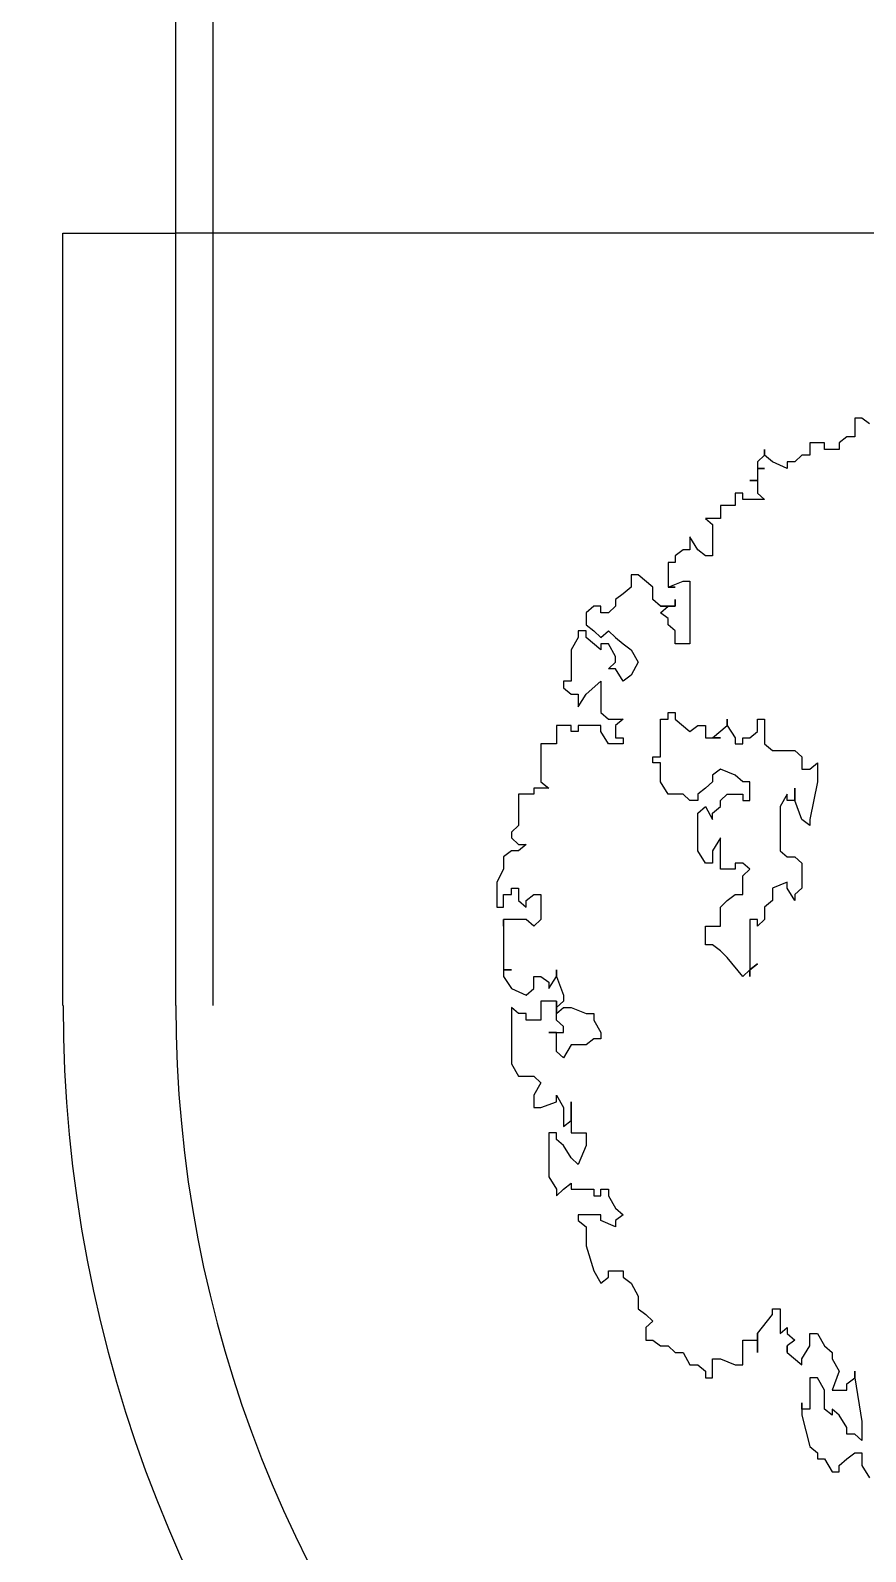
# Model space of a CAD drawing. Extents: x -30 to 1202, y 231 to 898.
# Drawn here: x 167.749 to 169.972, y 352.627 to 356.671 of the extents above; entities that cross this region are included whole.
import ezdxf

# ---------------------------------------------------------------- set-up
doc = ezdxf.new("R2010")
doc.units = 0
doc.header["$LTSCALE"] = 0.04
doc.layers.get('0').update_dxf_attribs({"linetype": 'CONTINUOUS'})
for name, color, linetype in [('0.1', 1, 'CONTINUOUS'), ('0.5', 5, 'CONTINUOUS'), ('CONTORXXNP----00', 255, 'CONTINUOUS'), ('PISO', 1, 'CONTINUOUS')]:
    doc.layers.add(name, color=color, linetype=linetype)
doc.styles.get("Standard").update_dxf_attribs({"font": 'romans.shx'})

# ---------------------------------------------------------------- blocks, each defined once
blk = doc.blocks.new('ARB3')
at = {"color": 0}
for p, q in [((-0.4592, -0.19), (-0.4644, -0.1969)), ((-0.4644, -0.1969), (-0.4644, -0.2031)), ((0.3862, -0.2031), (0.425, -0.1969)), ((0.425, -0.1969), (0.4418, -0.1969)), ((0.4418, -0.1969), (0.436, -0.2031)), ((0.4528, -0.2031), (0.4528, -0.1969)), ((0.4528, -0.1969), (0.4638, -0.1969)), ((0.4638, -0.1969), (0.4747, -0.19)), ((-0.4644, -0.2031), (-0.4476, -0.2031)), ((-0.4476, -0.2031), (-0.4476, -0.21)), ((-0.4476, -0.21), (-0.4424, -0.2169)), ((0.3862, -0.2031), (0.3804, -0.2031)), ((0.3804, -0.2031), (0.3862, -0.2031)), ((0.3914, -0.21), (0.3862, -0.2031)), ((0.3972, -0.21), (0.3914, -0.21)), ((0.3972, -0.223), (0.3972, -0.21)), ((0.4302, -0.21), (0.4192, -0.2169)), ((0.436, -0.21), (0.4302, -0.21)), ((0.436, -0.2031), (0.436, -0.21)), ((0.4579, -0.21), (0.4528, -0.2031)), ((0.4638, -0.2169), (0.4579, -0.21)), ((-0.4424, -0.2169), (-0.4366, -0.2169)), ((-0.4366, -0.2169), (-0.4366, -0.23)), ((0.3578, -0.23), (0.3636, -0.223)), ((0.3636, -0.223), (0.3695, -0.223)), ((0.3695, -0.223), (0.3804, -0.2169)), ((0.3804, -0.2169), (0.3972, -0.223)), ((0.4192, -0.2169), (0.414, -0.223)), ((0.414, -0.223), (0.4192, -0.223)), ((0.4192, -0.223), (0.414, -0.23)), ((0.4579, -0.23), (0.4696, -0.223)), ((0.4696, -0.2169), (0.4638, -0.2169)), ((0.4696, -0.223), (0.4696, -0.2169)), ((-0.4366, -0.23), (-0.4424, -0.23)), ((-0.4424, -0.23), (-0.4424, -0.243)), ((-0.1531, -0.243), (-0.1589, -0.2361)), ((-0.1589, -0.2361), (-0.1421, -0.2361)), ((-0.1421, -0.2361), (-0.1085, -0.243)), ((0.3468, -0.2361), (0.3578, -0.23)), ((0.3468, -0.243), (0.3468, -0.2361)), ((0.3972, -0.23), (0.3862, -0.2361)), ((0.3862, -0.2361), (0.3862, -0.243)), ((0.414, -0.23), (0.3972, -0.23)), ((0.447, -0.243), (0.4528, -0.2361)), ((0.4528, -0.2361), (0.4579, -0.2361)), ((0.4579, -0.2361), (0.4579, -0.23)), ((-0.4424, -0.243), (-0.4315, -0.243)), ((-0.4315, -0.243), (-0.4315, -0.25)), ((-0.4315, -0.25), (-0.4256, -0.2561)), ((-0.4256, -0.2561), (-0.4256, -0.263)), ((-0.1699, -0.2561), (-0.1641, -0.25)), ((-0.1699, -0.2761), (-0.1699, -0.2561)), ((-0.1641, -0.25), (-0.1531, -0.25)), ((-0.1531, -0.25), (-0.1531, -0.243)), ((-0.1253, -0.2561), (-0.1363, -0.2561)), ((-0.1363, -0.2561), (-0.1253, -0.2561)), ((-0.1085, -0.25), (-0.1253, -0.2561)), ((-0.1253, -0.2561), (-0.1253, -0.263)), ((-0.1085, -0.243), (-0.1033, -0.243)), ((-0.1033, -0.243), (-0.1085, -0.25)), ((-0.0756, -0.2561), (-0.0698, -0.25)), ((-0.0756, -0.263), (-0.0756, -0.2561)), ((-0.0698, -0.25), (-0.0478, -0.25)), ((-0.0478, -0.25), (-0.042, -0.2561)), ((-0.0368, -0.2561), (-0.0478, -0.263)), ((-0.042, -0.2561), (-0.0368, -0.2561)), ((0.3578, -0.243), (0.3468, -0.243)), ((0.3468, -0.263), (0.3527, -0.2561)), ((0.3527, -0.2561), (0.3578, -0.263)), ((0.3695, -0.25), (0.3578, -0.243)), ((0.3636, -0.263), (0.3746, -0.25)), ((0.3746, -0.25), (0.3695, -0.25)), ((0.3862, -0.243), (0.414, -0.243)), ((0.414, -0.25), (0.4082, -0.25)), ((0.4082, -0.25), (0.4192, -0.25)), ((0.414, -0.243), (0.414, -0.25)), ((0.4192, -0.25), (0.447, -0.243)), ((-0.4256, -0.263), (-0.4198, -0.263)), ((-0.4198, -0.263), (-0.4256, -0.2761)), ((-0.1253, -0.263), (-0.1311, -0.263)), ((-0.1311, -0.263), (-0.1201, -0.2692)), ((-0.1201, -0.2692), (-0.0807, -0.2692)), ((-0.0807, -0.2692), (-0.0756, -0.263)), ((-0.0478, -0.263), (-0.053, -0.263)), ((-0.053, -0.263), (-0.0478, -0.2761)), ((0.3249, -0.2761), (0.3249, -0.2692)), ((0.3249, -0.2692), (0.3468, -0.2692)), ((0.3468, -0.2692), (0.3417, -0.263)), ((0.3417, -0.263), (0.3468, -0.263)), ((0.3578, -0.263), (0.3636, -0.263)), ((0.3636, -0.263), (0.3578, -0.263)), ((0.3578, -0.263), (0.3636, -0.263)), ((-0.4315, -0.283), (-0.4366, -0.283)), ((-0.4366, -0.283), (-0.4315, -0.283)), ((-0.4256, -0.2761), (-0.4315, -0.283)), ((-0.4315, -0.283), (-0.4256, -0.2892)), ((-0.4198, -0.2892), (-0.4198, -0.283)), ((-0.4198, -0.283), (-0.4198, -0.2892)), ((-0.3979, -0.2892), (-0.3921, -0.283)), ((-0.3921, -0.283), (-0.3921, -0.3022)), ((-0.1976, -0.2892), (-0.1976, -0.283)), ((-0.1976, -0.283), (-0.1757, -0.283)), ((-0.1757, -0.283), (-0.1699, -0.2761)), ((-0.0478, -0.2761), (-0.0368, -0.2761)), ((-0.0368, -0.2761), (-0.031, -0.283)), ((-0.031, -0.283), (-0.02, -0.283)), ((-0.02, -0.283), (-0.0142, -0.2892)), ((0.3301, -0.2761), (0.3249, -0.2761)), ((0.3468, -0.2892), (0.3301, -0.2761)), ((-0.4256, -0.2892), (-0.4198, -0.2892)), ((-0.4198, -0.2892), (-0.4089, -0.2892)), ((-0.4089, -0.2892), (-0.4089, -0.2961)), ((-0.4089, -0.2961), (-0.4089, -0.2892)), ((-0.4089, -0.2892), (-0.3979, -0.2892)), ((-0.1867, -0.2892), (-0.1976, -0.2892)), ((-0.1809, -0.2961), (-0.1867, -0.2892)), ((-0.1809, -0.3022), (-0.1809, -0.2961)), ((-0.1253, -0.2961), (-0.1421, -0.2961)), ((-0.1421, -0.2961), (-0.1421, -0.3022)), ((-0.1253, -0.3022), (-0.1253, -0.2961)), ((-0.0646, -0.2961), (-0.0698, -0.3022)), ((-0.0588, -0.3022), (-0.0646, -0.2961)), ((-0.0142, -0.2892), (-0.02, -0.2892)), ((-0.02, -0.2892), (-0.02, -0.2961)), ((-0.02, -0.2961), (0.0304, -0.2961)), ((0.0245, -0.2961), (0.0194, -0.2892)), ((0.0194, -0.2892), (0.0245, -0.2961)), ((0.0304, -0.2961), (0.0245, -0.2961)), ((0.0245, -0.2961), (0.0304, -0.3022)), ((0.3636, -0.2892), (0.3468, -0.2892)), ((0.3527, -0.3022), (0.3527, -0.2892)), ((0.3527, -0.2892), (0.3636, -0.2892)), ((-0.3921, -0.3022), (-0.3979, -0.3022)), ((-0.3979, -0.3022), (-0.3979, -0.3092)), ((-0.3979, -0.3092), (-0.3869, -0.3092)), ((-0.3869, -0.3092), (-0.3869, -0.3222)), ((-0.1918, -0.3161), (-0.1809, -0.3092)), ((-0.1757, -0.3022), (-0.1809, -0.3022)), ((-0.1809, -0.3092), (-0.1757, -0.3092)), ((-0.1757, -0.3092), (-0.1757, -0.3022)), ((-0.1479, -0.3092), (-0.1531, -0.3222)), ((-0.1421, -0.3022), (-0.1479, -0.3092)), ((-0.1311, -0.3161), (-0.1311, -0.3022)), ((-0.1311, -0.3022), (-0.1253, -0.3022)), ((-0.0698, -0.3022), (-0.0698, -0.3092)), ((-0.0698, -0.3092), (-0.0646, -0.3092)), ((-0.0646, -0.3092), (-0.0646, -0.3222)), ((-0.042, -0.3022), (-0.0588, -0.3022)), ((-0.042, -0.3092), (-0.042, -0.3022)), ((-0.0368, -0.3161), (-0.042, -0.3092)), ((0.0304, -0.3022), (0.0136, -0.3161)), ((0.3746, -0.3022), (0.3527, -0.3022)), ((0.3695, -0.3222), (0.3746, -0.3092)), ((0.3746, -0.3092), (0.3746, -0.3022)), ((-0.3869, -0.3222), (-0.3753, -0.3222)), ((-0.3753, -0.3222), (-0.3753, -0.3353)), ((-0.1918, -0.3161), (-0.1976, -0.3161)), ((-0.1976, -0.3161), (-0.1918, -0.3161)), ((-0.1809, -0.3292), (-0.1918, -0.3161)), ((-0.1809, -0.3353), (-0.1809, -0.3222)), ((-0.1809, -0.3222), (-0.1809, -0.3292)), ((-0.1809, -0.3292), (-0.1809, -0.3222)), ((-0.1809, -0.3222), (-0.1809, -0.3292)), ((-0.1531, -0.3222), (-0.1479, -0.3292)), ((-0.1253, -0.3222), (-0.1311, -0.3161)), ((-0.1201, -0.3222), (-0.1253, -0.3222)), ((-0.1143, -0.3292), (-0.1201, -0.3222)), ((-0.0646, -0.3222), (-0.0924, -0.3222)), ((-0.0924, -0.3222), (-0.0807, -0.3292)), ((-0.031, -0.3222), (-0.0368, -0.3161)), ((-0.0142, -0.3222), (-0.031, -0.3222)), ((-0.0142, -0.3353), (-0.0142, -0.3222)), ((0.0078, -0.3222), (0.0026, -0.3292)), ((0.0136, -0.3161), (0.0078, -0.3222)), ((0.3695, -0.3292), (0.3695, -0.3222)), ((-0.3753, -0.3353), (-0.3701, -0.3292)), ((-0.3701, -0.3292), (-0.3423, -0.3292)), ((-0.3423, -0.3353), (-0.3475, -0.3422)), ((-0.3423, -0.3292), (-0.3423, -0.3353)), ((-0.1918, -0.3422), (-0.1918, -0.3353)), ((-0.1918, -0.3353), (-0.1809, -0.3353)), ((-0.1479, -0.3292), (-0.1421, -0.3292)), ((-0.1421, -0.3292), (-0.1363, -0.3353)), ((-0.1363, -0.3353), (-0.1311, -0.3422)), ((-0.1201, -0.3353), (-0.1085, -0.3292)), ((-0.1143, -0.3422), (-0.1201, -0.3353)), ((-0.1085, -0.3292), (-0.1143, -0.3292)), ((-0.0807, -0.3292), (-0.0698, -0.3292)), ((-0.0698, -0.3353), (-0.0807, -0.3422)), ((-0.0698, -0.3292), (-0.0698, -0.3353)), ((0.0026, -0.3353), (-0.0142, -0.3353)), ((0.0026, -0.3292), (0.0026, -0.3353)), ((0.3862, -0.3292), (0.3695, -0.3292)), ((0.3746, -0.3422), (0.3804, -0.3353)), ((0.3804, -0.3353), (0.3862, -0.3353)), ((0.3862, -0.3353), (0.3862, -0.3292)), ((-0.3475, -0.3422), (-0.3591, -0.3492)), ((-0.3591, -0.3492), (-0.3475, -0.3492)), ((-0.3475, -0.3492), (-0.3475, -0.3553)), ((-0.3197, -0.3553), (-0.3197, -0.3492)), ((-0.3197, -0.3492), (-0.2642, -0.3492)), ((-0.2642, -0.3492), (-0.2642, -0.3622)), ((-0.1976, -0.3622), (-0.1867, -0.3492)), ((-0.1867, -0.3492), (-0.1918, -0.3422)), ((-0.1311, -0.3422), (-0.1253, -0.3422)), ((-0.1253, -0.3492), (-0.1311, -0.3553)), ((-0.1253, -0.3422), (-0.1253, -0.3492)), ((-0.0807, -0.3422), (-0.1143, -0.3422)), ((0.3636, -0.3553), (0.3746, -0.3492)), ((0.3746, -0.3492), (0.3746, -0.3422)), ((-0.3475, -0.3553), (-0.3423, -0.3622)), ((-0.3423, -0.3622), (-0.3365, -0.3622)), ((-0.3365, -0.3622), (-0.3365, -0.3684)), ((-0.3146, -0.3684), (-0.3197, -0.3553)), ((-0.3146, -0.3684), (-0.3146, -0.3622)), ((-0.3146, -0.3622), (-0.3146, -0.3684)), ((-0.2978, -0.3622), (-0.3036, -0.3622)), ((-0.3036, -0.3622), (-0.2978, -0.3622)), ((-0.2978, -0.3684), (-0.2978, -0.3622)), ((-0.2978, -0.3622), (-0.2978, -0.3753)), ((-0.2758, -0.3622), (-0.281, -0.3684)), ((-0.2642, -0.3622), (-0.2758, -0.3622)), ((-0.2035, -0.3684), (-0.2035, -0.3622)), ((-0.2035, -0.3622), (-0.1976, -0.3622)), ((-0.1311, -0.3553), (-0.1311, -0.3684)), ((0.3578, -0.3684), (0.3636, -0.3622)), ((0.3636, -0.3622), (0.3636, -0.3553)), ((-0.3365, -0.3684), (-0.3146, -0.3684)), ((-0.2978, -0.3753), (-0.3036, -0.3822)), ((-0.2919, -0.3753), (-0.2978, -0.3684)), ((-0.2868, -0.3684), (-0.2919, -0.3753)), ((-0.281, -0.3684), (-0.2868, -0.3684)), ((-0.1976, -0.3684), (-0.2035, -0.3684)), ((-0.1976, -0.3753), (-0.1976, -0.3684)), ((-0.1641, -0.3753), (-0.1976, -0.3753)), ((-0.1641, -0.3822), (-0.1641, -0.3753)), ((-0.1421, -0.3753), (-0.1589, -0.3753)), ((-0.1589, -0.3753), (-0.1589, -0.3822)), ((-0.1311, -0.3684), (-0.1421, -0.3753)), ((0.3527, -0.3822), (0.3578, -0.3753)), ((0.3578, -0.3753), (0.3578, -0.3684)), ((-0.3146, -0.3822), (-0.3255, -0.3953)), ((-0.3036, -0.3822), (-0.3146, -0.3822)), ((-0.1589, -0.3822), (-0.1641, -0.3822)), ((0.3249, -0.3953), (0.3301, -0.3884)), ((0.3301, -0.3884), (0.3359, -0.3822)), ((0.3359, -0.3822), (0.3417, -0.3884)), ((0.3417, -0.3884), (0.3527, -0.3884)), ((0.3527, -0.3884), (0.3527, -0.3822)), ((-0.3255, -0.3953), (-0.3255, -0.4014)), ((-0.3255, -0.4014), (-0.3146, -0.4014)), ((-0.3146, -0.4014), (-0.3087, -0.4084)), ((-0.2642, -0.4084), (-0.259, -0.4014)), ((-0.259, -0.4014), (-0.248, -0.3953)), ((-0.248, -0.3953), (-0.2364, -0.4014)), ((-0.2364, -0.4014), (-0.2312, -0.4084)), ((0.2971, -0.4084), (0.3023, -0.4014)), ((0.3023, -0.4014), (0.3139, -0.3953)), ((0.3139, -0.3953), (0.3249, -0.3953)), ((-0.3087, -0.4084), (-0.3036, -0.4153)), ((-0.3036, -0.4153), (-0.2978, -0.4153)), ((-0.2978, -0.4153), (-0.2919, -0.4214)), ((-0.2758, -0.4214), (-0.27, -0.4153)), ((-0.27, -0.4153), (-0.2642, -0.4084)), ((-0.2532, -0.4153), (-0.2642, -0.4214)), ((-0.248, -0.4153), (-0.2532, -0.4153)), ((-0.2422, -0.4214), (-0.248, -0.4153)), ((-0.2312, -0.4084), (-0.2422, -0.4153)), ((-0.2422, -0.4153), (-0.2422, -0.4214)), ((-0.1976, -0.4214), (-0.1976, -0.4084)), ((-0.1976, -0.4084), (-0.1918, -0.4153)), ((-0.1918, -0.4153), (-0.1809, -0.4153)), ((-0.1809, -0.4153), (-0.1809, -0.4084)), ((-0.1809, -0.4084), (-0.1757, -0.4084)), ((-0.1757, -0.4084), (-0.1757, -0.4214)), ((0.2248, -0.4214), (0.2358, -0.4153)), ((0.2358, -0.4153), (0.2416, -0.4084)), ((0.2416, -0.4084), (0.2467, -0.4153)), ((0.2467, -0.4153), (0.2525, -0.4153)), ((0.2525, -0.4153), (0.2467, -0.4284)), ((0.2913, -0.4214), (0.2913, -0.4084)), ((0.2913, -0.4084), (0.2971, -0.4084)), ((-0.2919, -0.4284), (-0.2978, -0.4284)), ((-0.2978, -0.4284), (-0.2978, -0.4345)), ((-0.2919, -0.4214), (-0.2919, -0.4284)), ((-0.27, -0.4284), (-0.2758, -0.4214)), ((-0.2758, -0.4345), (-0.27, -0.4284)), ((-0.259, -0.4284), (-0.27, -0.4414)), ((-0.2642, -0.4214), (-0.2642, -0.4284)), ((-0.2642, -0.4284), (-0.259, -0.4284)), ((-0.2196, -0.4414), (-0.2312, -0.4284)), ((-0.2312, -0.4284), (-0.2035, -0.4284)), ((-0.2035, -0.4284), (-0.1976, -0.4214)), ((-0.1867, -0.4284), (-0.1918, -0.4284)), ((-0.1918, -0.4284), (-0.1918, -0.4484)), ((-0.1757, -0.4214), (-0.1867, -0.4284)), ((0.0691, -0.4345), (0.0801, -0.4284)), ((0.0801, -0.4284), (0.0859, -0.4284)), ((0.0859, -0.4284), (0.0859, -0.4345)), ((0.219, -0.4284), (0.219, -0.4214)), ((0.219, -0.4214), (0.2248, -0.4214)), ((0.2248, -0.4284), (0.219, -0.4284)), ((0.2248, -0.4345), (0.2248, -0.4284)), ((0.2467, -0.4284), (0.2416, -0.4284)), ((0.2416, -0.4284), (0.2416, -0.4484)), ((0.2971, -0.4214), (0.2913, -0.4214)), ((0.2913, -0.4345), (0.3023, -0.4284)), ((0.3023, -0.4284), (0.2971, -0.4214)), ((-0.2978, -0.4345), (-0.2919, -0.4414)), ((-0.2919, -0.4414), (-0.281, -0.4414)), ((-0.281, -0.4414), (-0.2758, -0.4345)), ((-0.27, -0.4414), (-0.2758, -0.4414)), ((-0.2758, -0.4414), (-0.2758, -0.4484)), ((-0.2086, -0.4484), (-0.2196, -0.4414)), ((0.0581, -0.4545), (0.0633, -0.4414)), ((0.0633, -0.4414), (0.0633, -0.4345)), ((0.0633, -0.4345), (0.0691, -0.4345)), ((0.0859, -0.4345), (0.0911, -0.4414)), ((0.0911, -0.4414), (0.0911, -0.4545)), ((0.1692, -0.4545), (0.1692, -0.4414)), ((0.1692, -0.4414), (0.1802, -0.4414)), ((0.1802, -0.4414), (0.197, -0.4484)), ((0.219, -0.4545), (0.219, -0.4345)), ((0.219, -0.4345), (0.2248, -0.4345)), ((0.2467, -0.4484), (0.2525, -0.4414)), ((0.2525, -0.4414), (0.2693, -0.4414)), ((0.2693, -0.4414), (0.2913, -0.4345)), ((-0.2758, -0.4484), (-0.27, -0.4484)), ((-0.27, -0.4484), (-0.259, -0.4545)), ((-0.259, -0.4545), (-0.2312, -0.4545)), ((-0.2312, -0.4545), (-0.2312, -0.4614)), ((-0.2254, -0.4614), (-0.2196, -0.4545)), ((-0.2196, -0.4545), (-0.2196, -0.4484)), ((-0.2196, -0.4484), (-0.2086, -0.4484)), ((-0.1918, -0.4484), (-0.1867, -0.4484)), ((-0.1867, -0.4545), (-0.1918, -0.4545)), ((-0.1918, -0.4545), (-0.1918, -0.4676)), ((-0.1867, -0.4484), (-0.1867, -0.4545)), ((0.0581, -0.4614), (0.0581, -0.4545)), ((0.0911, -0.4545), (0.1027, -0.4614)), ((0.1582, -0.4545), (0.1415, -0.4545)), ((0.1415, -0.4545), (0.1692, -0.4545)), ((0.1634, -0.4614), (0.1582, -0.4545)), ((0.1912, -0.4545), (0.1802, -0.4614)), ((0.197, -0.4484), (0.1912, -0.4545)), ((0.219, -0.4614), (0.2138, -0.4545)), ((0.2138, -0.4545), (0.219, -0.4545)), ((0.2416, -0.4484), (0.2467, -0.4484)), ((-0.2312, -0.4614), (-0.2254, -0.4614)), ((-0.1918, -0.4676), (-0.1757, -0.4676)), ((-0.1757, -0.4676), (-0.1757, -0.4814)), ((0.0304, -0.4676), (0.0245, -0.4676)), ((0.0245, -0.4676), (0.0304, -0.4676)), ((0.0304, -0.4676), (0.0472, -0.4614)), ((0.0413, -0.4745), (0.0304, -0.4676)), ((0.0472, -0.4614), (0.0523, -0.4614)), ((0.0523, -0.4614), (0.0581, -0.4676)), ((0.0691, -0.4676), (0.0523, -0.4676)), ((0.0523, -0.4676), (0.0523, -0.4814)), ((0.0633, -0.4676), (0.0581, -0.4614)), ((0.0581, -0.4676), (0.0633, -0.4676)), ((0.0749, -0.4614), (0.0691, -0.4676)), ((0.0801, -0.4614), (0.0749, -0.4614)), ((0.0801, -0.4745), (0.0801, -0.4614)), ((0.0969, -0.4676), (0.0801, -0.4676)), ((0.0801, -0.4676), (0.0801, -0.4745)), ((0.1027, -0.4614), (0.0969, -0.4676)), ((0.1356, -0.4676), (0.1466, -0.4614)), ((0.1415, -0.4676), (0.1356, -0.4676)), ((0.1466, -0.4814), (0.1415, -0.4676)), ((0.1466, -0.4614), (0.1634, -0.4614)), ((0.175, -0.4676), (0.1692, -0.4676)), ((0.1692, -0.4676), (0.1692, -0.4745)), ((0.1802, -0.4614), (0.175, -0.4676)), ((0.208, -0.4745), (0.219, -0.4676)), ((0.2248, -0.4676), (0.219, -0.4614)), ((0.219, -0.4676), (0.2248, -0.4676)), ((-0.1757, -0.4814), (-0.1421, -0.4814)), ((-0.1421, -0.4814), (-0.1363, -0.4745)), ((-0.1363, -0.4745), (-0.1363, -0.4876)), ((-0.042, -0.4876), (-0.042, -0.4814)), ((-0.042, -0.4814), (-0.02, -0.4814)), ((-0.02, -0.4814), (-0.0142, -0.4876)), ((0.0304, -0.4814), (0.0355, -0.4745)), ((0.0304, -0.4876), (0.0304, -0.4814)), ((0.0355, -0.4745), (0.0413, -0.4745)), ((0.0523, -0.4814), (0.0691, -0.4814)), ((0.0691, -0.4814), (0.0691, -0.4945)), ((0.1188, -0.4876), (0.1247, -0.4814)), ((0.1247, -0.4814), (0.1356, -0.4876)), ((0.1466, -0.4876), (0.1466, -0.4814)), ((0.1692, -0.4745), (0.208, -0.4745)), ((-0.1363, -0.4876), (-0.1311, -0.4876)), ((-0.1311, -0.4876), (-0.1311, -0.5014)), ((-0.0866, -0.5014), (-0.0866, -0.4945)), ((-0.0866, -0.4945), (-0.0807, -0.5014)), ((-0.0368, -0.4945), (-0.042, -0.4876)), ((-0.0368, -0.5014), (-0.031, -0.4945)), ((-0.031, -0.4945), (-0.0368, -0.4945)), ((-0.0142, -0.4876), (-0.02, -0.4945)), ((-0.02, -0.4945), (-0.02, -0.5145)), ((0.0413, -0.4876), (0.0304, -0.4876)), ((0.0472, -0.4945), (0.0413, -0.4876)), ((0.0413, -0.5076), (0.0472, -0.4945)), ((0.0691, -0.4945), (0.0633, -0.4945)), ((0.0633, -0.4945), (0.0633, -0.5014)), ((0.1188, -0.5014), (0.1188, -0.4876)), ((0.1356, -0.4876), (0.1466, -0.4876)), ((-0.1311, -0.5014), (-0.1033, -0.5014)), ((-0.1033, -0.5014), (-0.0975, -0.5076)), ((-0.0975, -0.5076), (-0.0924, -0.5076)), ((-0.0924, -0.5076), (-0.0866, -0.5014)), ((-0.0807, -0.5014), (-0.0807, -0.5076)), ((-0.0807, -0.5076), (-0.0756, -0.5145)), ((-0.0478, -0.5076), (-0.0478, -0.5014)), ((-0.0478, -0.5014), (-0.0368, -0.5014)), ((-0.042, -0.5076), (-0.0478, -0.5076)), ((-0.042, -0.5145), (-0.042, -0.5076)), ((0.0245, -0.5145), (0.0245, -0.5076)), ((0.0245, -0.5076), (0.0245, -0.5145)), ((0.0304, -0.5145), (0.0413, -0.5076)), ((0.0633, -0.5014), (0.0581, -0.5076)), ((0.0581, -0.5076), (0.1079, -0.5076)), ((0.1079, -0.5076), (0.1188, -0.5014)), ((-0.0756, -0.5145), (-0.0646, -0.5145)), ((-0.0646, -0.5145), (-0.053, -0.5206)), ((-0.053, -0.5206), (-0.031, -0.5206)), ((-0.031, -0.5145), (-0.042, -0.5145)), ((-0.031, -0.5206), (-0.031, -0.5145)), ((-0.02, -0.5145), (-0.0142, -0.5145)), ((-0.0142, -0.5145), (-0.02, -0.5145)), ((-0.02, -0.5145), (0.0245, -0.5145)), ((0.0245, -0.5145), (0.0304, -0.5145))]:
    blk.add_line(p, q, dxfattribs=at)
at = {"layer": 'CONTORXXNP----00'}
for p, q in [((-0.4592, -0.19), (-0.4644, -0.1969)), ((-0.4644, -0.1969), (-0.4644, -0.2031)), ((0.3862, -0.2031), (0.425, -0.1969)), ((0.425, -0.1969), (0.4418, -0.1969)), ((0.4418, -0.1969), (0.436, -0.2031)), ((0.4528, -0.1969), (0.4638, -0.1969)), ((0.4528, -0.2031), (0.4528, -0.1969)), ((0.4638, -0.1969), (0.4747, -0.19)), ((-0.4644, -0.2031), (-0.4476, -0.2031)), ((-0.4476, -0.2031), (-0.4476, -0.21)), ((-0.4476, -0.21), (-0.4424, -0.2169)), ((0.3914, -0.21), (0.3862, -0.2031)), ((0.3972, -0.21), (0.3914, -0.21)), ((0.3972, -0.223), (0.3972, -0.21)), ((0.4302, -0.21), (0.4192, -0.2169)), ((0.436, -0.21), (0.4302, -0.21)), ((0.436, -0.2031), (0.436, -0.21)), ((0.4579, -0.21), (0.4528, -0.2031)), ((0.4638, -0.2169), (0.4579, -0.21)), ((-0.4424, -0.2169), (-0.4366, -0.2169)), ((-0.4366, -0.2169), (-0.4366, -0.23)), ((0.3578, -0.23), (0.3636, -0.223)), ((0.3636, -0.223), (0.3695, -0.223)), ((0.3695, -0.223), (0.3804, -0.2169)), ((0.3804, -0.2169), (0.3972, -0.223)), ((0.4192, -0.2169), (0.414, -0.223)), ((0.4192, -0.223), (0.414, -0.23)), ((0.414, -0.223), (0.4192, -0.223)), ((0.4579, -0.23), (0.4696, -0.223)), ((0.4696, -0.2169), (0.4638, -0.2169)), ((0.4696, -0.223), (0.4696, -0.2169)), ((-0.4424, -0.23), (-0.4424, -0.243)), ((-0.4366, -0.23), (-0.4424, -0.23)), ((0.3468, -0.2361), (0.3578, -0.23)), ((0.3468, -0.243), (0.3468, -0.2361)), ((0.3972, -0.23), (0.3862, -0.2361)), ((0.3862, -0.2361), (0.3862, -0.243)), ((0.414, -0.23), (0.3972, -0.23)), ((0.447, -0.243), (0.4528, -0.2361)), ((0.4528, -0.2361), (0.4579, -0.2361)), ((0.4579, -0.2361), (0.4579, -0.23)), ((-0.4424, -0.243), (-0.4315, -0.243)), ((-0.4315, -0.243), (-0.4315, -0.25)), ((-0.4315, -0.25), (-0.4256, -0.2561)), ((-0.4256, -0.2561), (-0.4256, -0.263)), ((0.3578, -0.243), (0.3468, -0.243)), ((0.3468, -0.263), (0.3527, -0.2561)), ((0.3527, -0.2561), (0.3578, -0.263)), ((0.3695, -0.25), (0.3578, -0.243)), ((0.3636, -0.263), (0.3746, -0.25)), ((0.3746, -0.25), (0.3695, -0.25)), ((0.3862, -0.243), (0.414, -0.243)), ((0.414, -0.243), (0.414, -0.25)), ((0.414, -0.25), (0.4192, -0.25)), ((0.4192, -0.25), (0.447, -0.243)), ((-0.4198, -0.263), (-0.4256, -0.2761)), ((-0.4256, -0.263), (-0.4198, -0.263)), ((0.3249, -0.2692), (0.3468, -0.2692)), ((0.3249, -0.2761), (0.3249, -0.2692)), ((0.3417, -0.263), (0.3468, -0.263)), ((0.3468, -0.2692), (0.3417, -0.263)), ((0.3578, -0.263), (0.3636, -0.263)), ((0.3636, -0.263), (0.3578, -0.263)), ((0.3578, -0.263), (0.3636, -0.263)), ((-0.4256, -0.2761), (-0.4315, -0.283)), ((-0.4315, -0.283), (-0.4256, -0.2892)), ((-0.3979, -0.2892), (-0.3921, -0.283)), ((-0.3921, -0.283), (-0.3921, -0.3022)), ((0.3301, -0.2761), (0.3249, -0.2761)), ((0.3468, -0.2892), (0.3301, -0.2761)), ((-0.4256, -0.2892), (-0.4198, -0.2892)), ((-0.4198, -0.2892), (-0.4089, -0.2892)), ((-0.4089, -0.2892), (-0.3979, -0.2892)), ((0.3468, -0.2892), (0.3527, -0.2892)), ((0.3527, -0.3022), (0.3527, -0.2892)), ((-0.3979, -0.3022), (-0.3979, -0.3092)), ((-0.3921, -0.3022), (-0.3979, -0.3022)), ((-0.3979, -0.3092), (-0.3869, -0.3092)), ((-0.3869, -0.3092), (-0.3869, -0.3222)), ((0.3746, -0.3022), (0.3527, -0.3022)), ((0.3695, -0.3222), (0.3746, -0.3092)), ((0.3746, -0.3092), (0.3746, -0.3022)), ((-0.3869, -0.3222), (-0.3753, -0.3222)), ((-0.3753, -0.3222), (-0.3753, -0.3353)), ((0.3695, -0.3292), (0.3695, -0.3222)), ((-0.3753, -0.3353), (-0.3701, -0.3292)), ((-0.3701, -0.3292), (-0.3423, -0.3292)), ((-0.3423, -0.3353), (-0.3475, -0.3422)), ((-0.3423, -0.3292), (-0.3423, -0.3353)), ((0.3862, -0.3292), (0.3695, -0.3292)), ((0.3746, -0.3422), (0.3804, -0.3353)), ((0.3804, -0.3353), (0.3862, -0.3353)), ((0.3862, -0.3353), (0.3862, -0.3292)), ((-0.3475, -0.3422), (-0.3591, -0.3492)), ((-0.3591, -0.3492), (-0.3475, -0.3492)), ((-0.3475, -0.3492), (-0.3475, -0.3553)), ((-0.3197, -0.3492), (-0.2642, -0.3492)), ((-0.3197, -0.3553), (-0.3197, -0.3492)), ((-0.2642, -0.3492), (-0.2642, -0.3622)), ((0.3636, -0.3553), (0.3746, -0.3492)), ((0.3746, -0.3492), (0.3746, -0.3422)), ((-0.3475, -0.3553), (-0.3423, -0.3622)), ((-0.3423, -0.3622), (-0.3365, -0.3622)), ((-0.3365, -0.3622), (-0.3365, -0.3684)), ((-0.3146, -0.3684), (-0.3197, -0.3553)), ((-0.2758, -0.3622), (-0.281, -0.3684)), ((-0.2642, -0.3622), (-0.2758, -0.3622)), ((0.3578, -0.3684), (0.3636, -0.3622)), ((0.3636, -0.3622), (0.3636, -0.3553)), ((-0.3365, -0.3684), (-0.3146, -0.3684)), ((-0.2978, -0.3753), (-0.3036, -0.3822)), ((-0.2978, -0.3753), (-0.2978, -0.3684)), ((-0.2919, -0.3753), (-0.2978, -0.3684)), ((-0.2868, -0.3684), (-0.2919, -0.3753)), ((-0.281, -0.3684), (-0.2868, -0.3684)), ((0.3527, -0.3822), (0.3578, -0.3753)), ((0.3578, -0.3753), (0.3578, -0.3684)), ((-0.3146, -0.3822), (-0.3255, -0.3953)), ((-0.3036, -0.3822), (-0.3146, -0.3822)), ((0.3249, -0.3953), (0.3301, -0.3884)), ((0.3301, -0.3884), (0.3359, -0.3822)), ((0.3359, -0.3822), (0.3417, -0.3884)), ((0.3417, -0.3884), (0.3527, -0.3884)), ((0.3527, -0.3884), (0.3527, -0.3822)), ((-0.3255, -0.3953), (-0.3255, -0.4014)), ((-0.3255, -0.4014), (-0.3146, -0.4014)), ((-0.3146, -0.4014), (-0.3087, -0.4084)), ((-0.2642, -0.4084), (-0.259, -0.4014)), ((-0.259, -0.4014), (-0.248, -0.3953)), ((-0.248, -0.3953), (-0.2364, -0.4014)), ((-0.2364, -0.4014), (-0.2312, -0.4084)), ((0.2971, -0.4084), (0.3023, -0.4014)), ((0.3023, -0.4014), (0.3139, -0.3953)), ((0.3139, -0.3953), (0.3249, -0.3953)), ((-0.3087, -0.4084), (-0.3036, -0.4153)), ((-0.3036, -0.4153), (-0.2978, -0.4153)), ((-0.2978, -0.4153), (-0.2919, -0.4214)), ((-0.2758, -0.4214), (-0.27, -0.4153)), ((-0.27, -0.4153), (-0.2642, -0.4084)), ((-0.2532, -0.4153), (-0.2642, -0.4214)), ((-0.248, -0.4153), (-0.2532, -0.4153)), ((-0.2422, -0.4214), (-0.248, -0.4153)), ((-0.2312, -0.4084), (-0.2422, -0.4153)), ((-0.2422, -0.4153), (-0.2422, -0.4214)), ((-0.1976, -0.4084), (-0.1918, -0.4153)), ((-0.1976, -0.4214), (-0.1976, -0.4084)), ((-0.1918, -0.4153), (-0.1809, -0.4153)), ((-0.1809, -0.4084), (-0.1757, -0.4084)), ((-0.1809, -0.4153), (-0.1809, -0.4084)), ((-0.1757, -0.4084), (-0.1757, -0.4214)), ((0.2248, -0.4214), (0.2358, -0.4153)), ((0.2358, -0.4153), (0.2416, -0.4084)), ((0.2416, -0.4084), (0.2467, -0.4153)), ((0.2525, -0.4153), (0.2467, -0.4284)), ((0.2467, -0.4153), (0.2525, -0.4153)), ((0.2913, -0.4084), (0.2971, -0.4084)), ((0.2913, -0.4214), (0.2913, -0.4084)), ((-0.2978, -0.4284), (-0.2978, -0.4345)), ((-0.2919, -0.4284), (-0.2978, -0.4284)), ((-0.2919, -0.4214), (-0.2919, -0.4284)), ((-0.27, -0.4284), (-0.2758, -0.4214)), ((-0.2758, -0.4345), (-0.27, -0.4284)), ((-0.259, -0.4284), (-0.27, -0.4414)), ((-0.2642, -0.4214), (-0.2642, -0.4284)), ((-0.2642, -0.4284), (-0.259, -0.4284)), ((-0.2312, -0.4284), (-0.2035, -0.4284)), ((-0.2196, -0.4414), (-0.2312, -0.4284)), ((-0.2035, -0.4284), (-0.1976, -0.4214)), ((-0.1918, -0.4284), (-0.1918, -0.4484)), ((-0.1867, -0.4284), (-0.1918, -0.4284)), ((-0.1757, -0.4214), (-0.1867, -0.4284)), ((0.219, -0.4214), (0.2248, -0.4214)), ((0.219, -0.4284), (0.219, -0.4214)), ((0.2248, -0.4284), (0.219, -0.4284)), ((0.2248, -0.4345), (0.2248, -0.4284)), ((0.2416, -0.4284), (0.2416, -0.4484)), ((0.2467, -0.4284), (0.2416, -0.4284)), ((0.2971, -0.4214), (0.2913, -0.4214)), ((0.2913, -0.4345), (0.3023, -0.4284)), ((0.3023, -0.4284), (0.2971, -0.4214)), ((-0.2978, -0.4345), (-0.2919, -0.4414)), ((-0.2919, -0.4414), (-0.281, -0.4414)), ((-0.281, -0.4414), (-0.2758, -0.4345)), ((-0.2758, -0.4414), (-0.2758, -0.4484)), ((-0.27, -0.4414), (-0.2758, -0.4414)), ((-0.2086, -0.4484), (-0.2196, -0.4414)), ((0.1692, -0.4414), (0.1802, -0.4414)), ((0.1692, -0.4545), (0.1692, -0.4414)), ((0.1802, -0.4414), (0.197, -0.4484)), ((0.219, -0.4345), (0.2248, -0.4345)), ((0.219, -0.4545), (0.219, -0.4345)), ((0.2467, -0.4484), (0.2525, -0.4414)), ((0.2525, -0.4414), (0.2693, -0.4414)), ((0.2693, -0.4414), (0.2913, -0.4345)), ((-0.2758, -0.4484), (-0.27, -0.4484)), ((-0.27, -0.4484), (-0.259, -0.4545)), ((-0.259, -0.4545), (-0.2312, -0.4545)), ((-0.2312, -0.4545), (-0.2312, -0.4614)), ((-0.2254, -0.4614), (-0.2196, -0.4545)), ((-0.2196, -0.4484), (-0.2086, -0.4484)), ((-0.2196, -0.4545), (-0.2196, -0.4484)), ((-0.1918, -0.4484), (-0.1867, -0.4484)), ((-0.1918, -0.4545), (-0.1918, -0.4676)), ((-0.1867, -0.4545), (-0.1918, -0.4545)), ((-0.1867, -0.4484), (-0.1867, -0.4545)), ((0.1582, -0.4545), (0.1692, -0.4545)), ((0.1634, -0.4614), (0.1582, -0.4545)), ((0.1912, -0.4545), (0.1802, -0.4614)), ((0.197, -0.4484), (0.1912, -0.4545)), ((0.2138, -0.4545), (0.219, -0.4545)), ((0.219, -0.4614), (0.2138, -0.4545)), ((0.2416, -0.4484), (0.2467, -0.4484)), ((-0.2312, -0.4614), (-0.2254, -0.4614)), ((-0.1918, -0.4676), (-0.1757, -0.4676)), ((-0.1757, -0.4676), (-0.1757, -0.4814)), ((0.0304, -0.4676), (0.0472, -0.4614)), ((0.0413, -0.4745), (0.0304, -0.4676)), ((0.0472, -0.4614), (0.0523, -0.4614)), ((0.0523, -0.4614), (0.0581, -0.4676)), ((0.0523, -0.4676), (0.0581, -0.4676)), ((0.0523, -0.4676), (0.0523, -0.4814)), ((0.1356, -0.4676), (0.1466, -0.4614)), ((0.1415, -0.4676), (0.1356, -0.4676)), ((0.1466, -0.4814), (0.1415, -0.4676)), ((0.1466, -0.4614), (0.1634, -0.4614)), ((0.1692, -0.4676), (0.1692, -0.4745)), ((0.175, -0.4676), (0.1692, -0.4676)), ((0.1802, -0.4614), (0.175, -0.4676)), ((0.208, -0.4745), (0.219, -0.4676)), ((0.2248, -0.4676), (0.219, -0.4614)), ((0.219, -0.4676), (0.2248, -0.4676)), ((-0.1757, -0.4814), (-0.1421, -0.4814)), ((-0.1421, -0.4814), (-0.1363, -0.4745)), ((-0.1363, -0.4745), (-0.1363, -0.4876)), ((-0.042, -0.4814), (-0.02, -0.4814)), ((-0.042, -0.4876), (-0.042, -0.4814)), ((-0.02, -0.4814), (-0.0142, -0.4876)), ((0.0304, -0.4814), (0.0355, -0.4745)), ((0.0304, -0.4876), (0.0304, -0.4814)), ((0.0355, -0.4745), (0.0413, -0.4745)), ((0.0523, -0.4814), (0.0691, -0.4814)), ((0.0691, -0.4814), (0.0691, -0.4945)), ((0.1188, -0.4876), (0.1247, -0.4814)), ((0.1247, -0.4814), (0.1356, -0.4876)), ((0.1466, -0.4876), (0.1466, -0.4814)), ((0.1692, -0.4745), (0.208, -0.4745)), ((-0.1363, -0.4876), (-0.1311, -0.4876)), ((-0.1311, -0.4876), (-0.1311, -0.5014)), ((-0.0866, -0.4945), (-0.0807, -0.5014)), ((-0.0866, -0.5014), (-0.0866, -0.4945)), ((-0.0368, -0.4945), (-0.042, -0.4876)), ((-0.031, -0.4945), (-0.0368, -0.4945)), ((-0.0368, -0.5014), (-0.031, -0.4945)), ((-0.0142, -0.4876), (-0.02, -0.4945)), ((-0.02, -0.4945), (-0.02, -0.5145)), ((0.0413, -0.4876), (0.0304, -0.4876)), ((0.0472, -0.4945), (0.0413, -0.4876)), ((0.0413, -0.5076), (0.0472, -0.4945)), ((0.0633, -0.4945), (0.0633, -0.5014)), ((0.0691, -0.4945), (0.0633, -0.4945)), ((0.1188, -0.5014), (0.1188, -0.4876)), ((0.1356, -0.4876), (0.1466, -0.4876)), ((-0.1311, -0.5014), (-0.1033, -0.5014)), ((-0.1033, -0.5014), (-0.0975, -0.5076)), ((-0.0975, -0.5076), (-0.0924, -0.5076)), ((-0.0924, -0.5076), (-0.0866, -0.5014)), ((-0.0807, -0.5014), (-0.0807, -0.5076)), ((-0.0807, -0.5076), (-0.0756, -0.5145)), ((-0.0478, -0.5014), (-0.0368, -0.5014)), ((-0.0478, -0.5076), (-0.0478, -0.5014)), ((-0.042, -0.5076), (-0.0478, -0.5076)), ((-0.042, -0.5145), (-0.042, -0.5076)), ((0.0304, -0.5145), (0.0413, -0.5076)), ((0.0633, -0.5014), (0.0581, -0.5076)), ((0.0581, -0.5076), (0.1079, -0.5076)), ((0.1079, -0.5076), (0.1188, -0.5014)), ((-0.0756, -0.5145), (-0.0646, -0.5145)), ((-0.0646, -0.5145), (-0.053, -0.5206)), ((-0.053, -0.5206), (-0.031, -0.5206)), ((-0.031, -0.5145), (-0.042, -0.5145)), ((-0.031, -0.5206), (-0.031, -0.5145)), ((-0.02, -0.5145), (0.0245, -0.5145)), ((-0.0142, -0.5145), (-0.02, -0.5145)), ((-0.02, -0.5145), (-0.0142, -0.5145)), ((0.0245, -0.5145), (0.0304, -0.5145))]:
    blk.add_line(p, q, dxfattribs=at)
at = {"flags": 11}
blk.add_attdef('CENTROIDE', (-0.1114, -0.0329), '', height=0.0504, dxfattribs=at)

msp = doc.modelspace()

# ---------------------------------------------------------------- linework, layer by layer
at = {"layer": '0.1'}
for p, q in [((168.136, 354.0787), (168.136, 361.6192)), ((168.236, 354.0787), (168.236, 361.6192)), ((167.836, 354.0787), (167.836, 356.132)), ((167.836, 356.132), (168.136, 356.132)), ((171.2779, 356.132), (168.136, 356.132))]:
    msp.add_line(p, q, dxfattribs=at)
for radius in [3.5819, 3.2819]:
    msp.add_arc((171.418, 354.0787), radius, 180, 264.7478, dxfattribs=at)
at = {"layer": '0.5'}
msp.add_arc((241.6448, 369.3595), 80.5866, 170.557845, 170.557845, dxfattribs=at)

# ---------------------------------------------------------------- block references
at = {"layer": 'PISO', "xscale": 3, "yscale": 3, "zscale": 3, "rotation": 270}
msp.add_blockref('ARB3', (170.5519, 354.247), dxfattribs=at)

doc.saveas('drawing.dxf')
